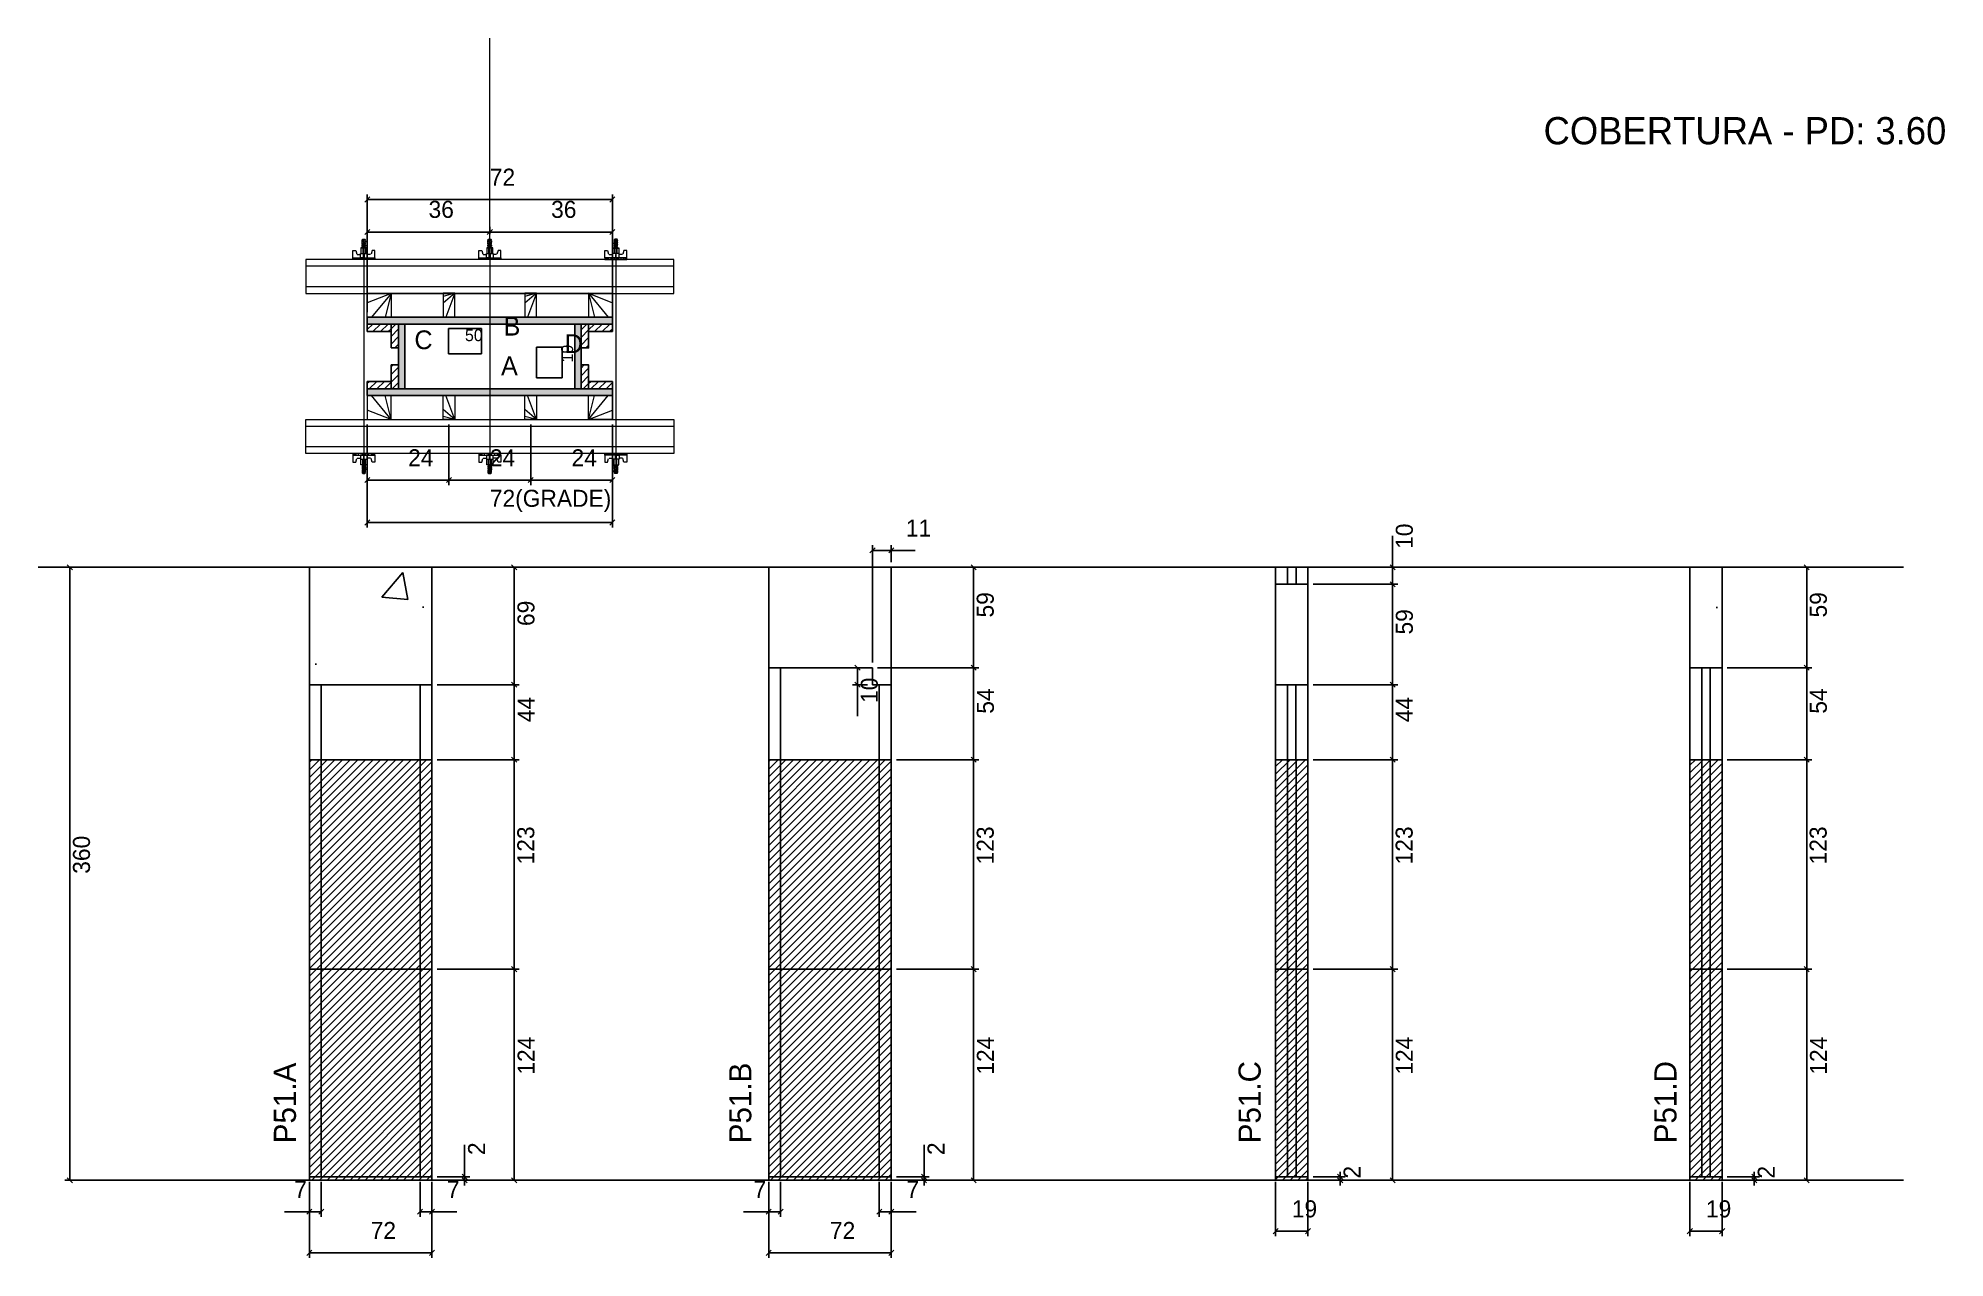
# Model space of a CAD drawing. Header units: metres. Extents: x 6281 to 7401, y 4308 to 5025.
import ezdxf

# ---------------------------------------------------------------- set-up
doc = ezdxf.new("R2010")
doc.units = ezdxf.units.M
for name, color, linetype in [('CHAPA', 7, 'Continuous'), ('COTA', 7, 'Continuous'), ('Hachura', 7, 'Continuous'), ('Madeira', 7, 'Continuous'), ('NIVEL 2° PAV.', 7, 'Continuous'), ('NOMENCLATURA', 7, 'Continuous'), ('Nível', 7, 'Continuous'), ('Painéis', 7, 'Continuous'), ('Perfil Metálico', 7, 'Continuous'), ('SARR_2.2x7', 7, 'Continuous'), ('SARRAFO', 7, 'Continuous'), ('Texto Seção', 7, 'Continuous'), ('TEXTO_GERAL', 7, 'Continuous')]:
    doc.layers.add(name, color=color, linetype=linetype)

msp = doc.modelspace()

# ---------------------------------------------------------------- hatches: boundary and pattern name
at = {"layer": 'COTA'}
h = msp.add_hatch(dxfattribs=at)
h.set_pattern_fill('AR-CONC')
h.paths.add_polyline_path([(6512.3, 4644.8), (6512.3, 4713.8), (6440.3, 4713.8), (6440.3, 4644.8), (6512.3, 4644.8)])
h = msp.add_hatch(dxfattribs=at)
h.set_pattern_fill('AR-CONC')
h.paths.add_polyline_path([(7270.2, 4654.8), (7270.2, 4713.8), (7251.2, 4713.8), (7251.2, 4654.8), (7270.2, 4654.8), (7270.2, 4654.8)])
h = msp.add_hatch(dxfattribs=at)
h.set_pattern_fill('AR-CONC')
h.paths.add_polyline_path([(7026.9, 4644.8), (7026.9, 4703.8), (7007.9, 4703.8), (7007.9, 4644.8), (7026.9, 4644.8), (7026.9, 4644.8)])
at = {"layer": 'Hachura'}
h = msp.add_hatch(color=7, dxfattribs=at)
h.dxf.hatch_style = 1
h.paths.add_polyline_path([(6474.3, 4856.6), (6474.3, 4860.6), (6618.3, 4860.6), (6618.3, 4856.6), (6474.3, 4856.6)])
h = msp.add_hatch(color=7, dxfattribs=at)
h.dxf.hatch_style = 1
h.paths.add_polyline_path([(6474.3, 4856.6), (6474.3, 4860.6), (6618.3, 4860.6), (6618.3, 4856.6), (6474.3, 4856.6)])
h = msp.add_hatch(dxfattribs=at)
h.set_pattern_fill('ANSI31')
h.paths.add_polyline_path([(6488.3, 4856.6), (6488.3, 4852.2), (6474.3, 4852.2), (6474.3, 4856.6), (6488.3, 4856.6)])
h = msp.add_hatch(dxfattribs=at)
h.set_pattern_fill('ANSI31')
h.paths.add_polyline_path([(6492.7, 4856.6), (6488.3, 4856.6), (6488.3, 4842.6), (6492.7, 4842.6), (6492.7, 4856.6)])
h = msp.add_hatch(color=7, dxfattribs=at)
h.dxf.hatch_style = 1
h.paths.add_polyline_path([(6496.3, 4856.6), (6492.7, 4856.6), (6492.7, 4818.6), (6496.3, 4818.6), (6496.3, 4856.6)])
h = msp.add_hatch(color=7, dxfattribs=at)
h.dxf.hatch_style = 1
h.paths.add_polyline_path([(6496.3, 4856.6), (6492.7, 4856.6), (6492.7, 4818.6), (6496.3, 4818.6), (6496.3, 4856.6)])
h = msp.add_hatch(color=7, dxfattribs=at)
h.dxf.hatch_style = 1
h.paths.add_polyline_path([(6599.9, 4856.6), (6596.3, 4856.6), (6596.3, 4818.6), (6599.9, 4818.6), (6599.9, 4856.6)])
h = msp.add_hatch(color=7, dxfattribs=at)
h.dxf.hatch_style = 1
h.paths.add_polyline_path([(6599.9, 4856.6), (6596.3, 4856.6), (6596.3, 4818.6), (6599.9, 4818.6), (6599.9, 4856.6)])
h = msp.add_hatch(dxfattribs=at)
h.set_pattern_fill('ANSI31')
h.paths.add_polyline_path([(6604.3, 4856.6), (6599.9, 4856.6), (6599.9, 4842.6), (6604.3, 4842.6), (6604.3, 4856.6)])
h = msp.add_hatch(dxfattribs=at)
h.set_pattern_fill('ANSI31')
h.paths.add_polyline_path([(6604.3, 4856.6), (6604.3, 4852.2), (6618.3, 4852.2), (6618.3, 4856.6), (6604.3, 4856.6)])
h = msp.add_hatch(dxfattribs=at)
h.set_pattern_fill('ANSI31')
h.paths.add_polyline_path([(6492.7, 4818.6), (6488.3, 4818.6), (6488.3, 4832.6), (6492.7, 4832.6), (6492.7, 4818.6)])
h = msp.add_hatch(dxfattribs=at)
h.set_pattern_fill('ANSI31')
h.paths.add_polyline_path([(6604.3, 4818.6), (6599.9, 4818.6), (6599.9, 4832.6), (6604.3, 4832.6), (6604.3, 4818.6)])
h = msp.add_hatch(dxfattribs=at)
h.set_pattern_fill('ANSI31')
h.paths.add_polyline_path([(6488.3, 4818.6), (6488.3, 4823), (6474.3, 4823), (6474.3, 4818.6), (6488.3, 4818.6)])
h = msp.add_hatch(color=7, dxfattribs=at)
h.dxf.hatch_style = 1
h.paths.add_polyline_path([(6474.3, 4818.6), (6474.3, 4814.6), (6618.3, 4814.6), (6618.3, 4818.6), (6474.3, 4818.6)])
h = msp.add_hatch(color=7, dxfattribs=at)
h.dxf.hatch_style = 1
h.paths.add_polyline_path([(6474.3, 4818.6), (6474.3, 4814.6), (6618.3, 4814.6), (6618.3, 4818.6), (6474.3, 4818.6)])
h = msp.add_hatch(dxfattribs=at)
h.set_pattern_fill('ANSI31')
h.paths.add_polyline_path([(6604.3, 4818.6), (6604.3, 4823), (6618.3, 4823), (6618.3, 4818.6), (6604.3, 4818.6)])
h = msp.add_hatch(dxfattribs=at)
h.set_pattern_fill('ANSI31')
h.paths.add_polyline_path([(6512.3, 4600.8), (6440.3, 4600.8), (6440.3, 4353.8), (6512.3, 4353.8), (6512.3, 4600.8)])
h = msp.add_hatch(dxfattribs=at)
h.set_pattern_fill('ANSI31')
h.paths.add_polyline_path([(6782.1, 4600.8), (6710.1, 4600.8), (6710.1, 4353.8), (6782.1, 4353.8), (6782.1, 4600.8)])
h = msp.add_hatch(dxfattribs=at)
h.set_pattern_fill('ANSI31')
h.paths.add_polyline_path([(7026.9, 4600.8), (7007.9, 4600.8), (7007.9, 4353.8), (7026.9, 4353.8), (7026.9, 4600.8)])
h = msp.add_hatch(dxfattribs=at)
h.set_pattern_fill('ANSI31')
h.paths.add_polyline_path([(7270.2, 4600.8), (7251.2, 4600.8), (7251.2, 4353.8), (7270.2, 4353.8), (7270.2, 4600.8)])

# ---------------------------------------------------------------- linework, layer by layer
at = {"layer": 'CHAPA', "color": 1, "lineweight": 25}
for points in [[(6474.3, 4856.6), (6474.3, 4860.6), (6618.3, 4860.6), (6618.3, 4856.6)], [(6474.3, 4856.6), (6474.3, 4860.6), (6618.3, 4860.6), (6618.3, 4856.6)], [(6496.3, 4856.6), (6492.7, 4856.6), (6492.7, 4818.6), (6496.3, 4818.6)], [(6496.3, 4856.6), (6492.7, 4856.6), (6492.7, 4818.6), (6496.3, 4818.6)], [(6599.9, 4856.6), (6596.3, 4856.6), (6596.3, 4818.6), (6599.9, 4818.6)], [(6599.9, 4856.6), (6596.3, 4856.6), (6596.3, 4818.6), (6599.9, 4818.6)], [(6474.3, 4818.6), (6474.3, 4814.6), (6618.3, 4814.6), (6618.3, 4818.6)], [(6474.3, 4818.6), (6474.3, 4814.6), (6618.3, 4814.6), (6618.3, 4818.6)]]:
    msp.add_lwpolyline(points, close=True, dxfattribs=at)
at = {"layer": 'COTA', "color": 0, "lineweight": 25}
for p, q in [((6475.8, 4931.3), (6472.8, 4928.3)), ((6616.8, 4928.3), (6619.8, 4931.3)), ((6475.8, 4912.2), (6472.8, 4909.2)), ((6547.8, 4912.2), (6544.8, 4909.2)), ((6544.8, 4909.2), (6547.8, 4912.2)), ((6616.8, 4909.2), (6619.8, 4912.2)), ((6475.8, 4766.5), (6472.8, 4763.5)), ((6520.8, 4763.5), (6523.8, 4766.5)), ((6523.8, 4766.5), (6520.8, 4763.5)), ((6568.8, 4763.5), (6571.8, 4766.5)), ((6571.8, 4766.5), (6568.8, 4763.5)), ((6616.8, 4763.5), (6619.8, 4766.5)), ((6475.8, 4741.6), (6472.8, 4738.6)), ((6616.8, 4738.6), (6619.8, 4741.6)), ((6772.6, 4725.2), (6769.6, 4722.2)), ((6780.6, 4722.2), (6783.6, 4725.2)), ((6562.1, 4712.3), (6559.1, 4715.3)), ((6832, 4712.3), (6829, 4715.3)), ((7078.1, 4712.3), (7075.1, 4715.3)), ((7078.1, 4702.3), (7075.1, 4705.3)), ((7075.1, 4705.3), (7078.1, 4702.3)), ((7321.4, 4712.3), (7318.4, 4715.3)), ((6763.8, 4653.3), (6760.8, 4656.3)), ((6829, 4656.3), (6832, 4653.3)), ((6832, 4653.3), (6829, 4656.3)), ((7318.4, 4656.3), (7321.4, 4653.3)), ((6559.1, 4646.3), (6562.1, 4643.3)), ((6562.1, 4643.3), (6559.1, 4646.3)), ((6760.8, 4646.3), (6763.8, 4643.3)), ((7075.1, 4646.3), (7078.1, 4643.3)), ((6562.1, 4599.3), (6559.1, 4602.3)), ((6559.1, 4602.3), (6562.1, 4599.3)), ((6832, 4599.3), (6829, 4602.3)), ((6829, 4602.3), (6832, 4599.3)), ((7078.1, 4599.3), (7075.1, 4602.3)), ((7321.4, 4599.3), (7318.4, 4602.3)), ((6562.1, 4476.3), (6559.1, 4479.3)), ((6559.1, 4479.3), (6562.1, 4476.3)), ((6832, 4476.3), (6829, 4479.3)), ((6829, 4479.3), (6832, 4476.3)), ((7078.1, 4476.3), (7075.1, 4479.3)), ((7075.1, 4479.3), (7078.1, 4476.3)), ((7321.4, 4476.3), (7318.4, 4479.3)), ((7318.4, 4479.3), (7321.4, 4476.3)), ((6530, 4357.3), (6533, 4354.3)), ((6799.9, 4357.3), (6802.9, 4354.3)), ((7044.3, 4357.3), (7047.3, 4354.3)), ((7287.6, 4357.3), (7290.6, 4354.3)), ((6533, 4352.3), (6530, 4355.3)), ((6559.1, 4355.3), (6562.1, 4352.3)), ((6802.9, 4352.3), (6799.9, 4355.3)), ((6829, 4355.3), (6832, 4352.3)), ((7047.3, 4352.3), (7044.3, 4355.3)), ((7075.1, 4355.3), (7078.1, 4352.3)), ((7290.6, 4352.3), (7287.6, 4355.3)), ((7318.4, 4355.3), (7321.4, 4352.3)), ((6441.8, 4336.8), (6438.8, 4333.8)), ((6445.8, 4333.8), (6448.8, 4336.8)), ((6506.8, 4336.8), (6503.8, 4333.8)), ((6510.8, 4333.8), (6513.8, 4336.8)), ((6711.6, 4336.8), (6708.6, 4333.8)), ((6715.6, 4333.8), (6718.6, 4336.8)), ((6776.6, 4336.8), (6773.6, 4333.8)), ((6780.6, 4333.8), (6783.6, 4336.8)), ((7009.4, 4325.4), (7006.4, 4322.4)), ((7025.4, 4322.4), (7028.4, 4325.4)), ((7252.7, 4325.4), (7249.7, 4322.4)), ((7268.7, 4322.4), (7271.7, 4325.4)), ((6441.8, 4312.7), (6438.8, 4309.7)), ((6510.8, 4309.7), (6513.8, 4312.7)), ((6711.6, 4312.7), (6708.6, 4309.7)), ((6780.6, 4309.7), (6783.6, 4312.7))]:
    msp.add_line(p, q, dxfattribs=at)
at = {"layer": 'COTA', "color": 241, "lineweight": 25}
for p, q in [((6474.3, 4863.6), (6474.3, 4932.8)), ((6618.3, 4929.8), (6474.3, 4929.8)), ((6618.3, 4863.6), (6618.3, 4932.8)), ((6474.3, 4897.6), (6474.3, 4913.7)), ((6474.3, 4910.7), (6546.3, 4910.7)), ((6546.3, 4909.4), (6546.3, 4913.7)), ((6546.3, 4909.4), (6546.3, 4913.7)), ((6618.3, 4910.7), (6546.3, 4910.7)), ((6618.3, 4897.6), (6618.3, 4913.7)), ((6474.3, 4797.6), (6474.3, 4737.1)), ((6474.3, 4797.6), (6474.3, 4762)), ((6522.3, 4797.6), (6522.3, 4762)), ((6522.3, 4797.6), (6522.3, 4762)), ((6570.3, 4797.6), (6570.3, 4762)), ((6570.3, 4797.6), (6570.3, 4762)), ((6618.3, 4797.6), (6618.3, 4737.1)), ((6618.3, 4797.6), (6618.3, 4762)), ((6474.3, 4765), (6522.3, 4765)), ((6522.3, 4765), (6570.3, 4765)), ((6570.3, 4765), (6618.3, 4765)), ((6618.3, 4740.1), (6474.3, 4740.1)), ((6440.3, 4644.8), (6440.3, 4713.8)), ((6512.3, 4713.8), (6440.3, 4713.8)), ((6512.3, 4644.8), (6512.3, 4713.8)), ((6782.1, 4713.8), (6710.1, 4713.8)), ((6710.1, 4654.8), (6710.1, 4713.8)), ((6782.1, 4644.8), (6782.1, 4713.8))]:
    msp.add_line(p, q, dxfattribs=at)
at = {"layer": 'COTA', "color": 180, "lineweight": 25}
for p, q in [((6541.4, 4854.1), (6522.1, 4854.1)), ((6522.1, 4854.1), (6522.1, 4839.1)), ((6541.4, 4839.1), (6541.4, 4854.1)), ((6522.1, 4839.1), (6541.4, 4839.1)), ((6588.7, 4843.1), (6573.7, 4843.1)), ((6573.7, 4843.1), (6573.7, 4825.1)), ((6588.7, 4825.1), (6588.7, 4843.1)), ((6573.7, 4825.1), (6588.7, 4825.1))]:
    msp.add_line(p, q, dxfattribs=at)
at = {"layer": 'COTA', "color": 4, "lineweight": 25}
for p, q in [((7076.6, 4713.8), (7076.6, 4732.3)), ((6771.1, 4657.8), (6771.1, 4726.7)), ((6771.1, 4723.7), (6782.1, 4723.7)), ((6782.1, 4716.8), (6782.1, 4726.7)), ((6782.1, 4723.7), (6796.2, 4723.7)), ((6515.3, 4713.8), (6563.6, 4713.8)), ((6560.6, 4644.8), (6560.6, 4713.8)), ((6785.1, 4713.8), (6833.5, 4713.8)), ((6830.5, 4654.8), (6830.5, 4713.8)), ((7029.9, 4713.8), (7079.6, 4713.8)), ((7076.6, 4703.8), (7076.6, 4713.8)), ((7273.2, 4713.8), (7322.9, 4713.8)), ((7319.9, 4654.8), (7319.9, 4713.8)), ((7029.9, 4703.8), (7079.6, 4703.8)), ((7029.9, 4703.8), (7079.6, 4703.8)), ((7076.6, 4644.8), (7076.6, 4703.8)), ((6768.1, 4654.8), (6759.3, 4654.8)), ((6762.3, 4654.8), (6762.3, 4644.8)), ((6774.1, 4654.8), (6833.5, 4654.8)), ((6774.1, 4654.8), (6833.5, 4654.8)), ((6830.5, 4600.8), (6830.5, 4654.8)), ((7273.2, 4654.8), (7322.9, 4654.8)), ((6515.3, 4644.8), (6563.6, 4644.8)), ((6515.3, 4644.8), (6563.6, 4644.8)), ((6560.6, 4600.8), (6560.6, 4644.8)), ((6768.1, 4644.8), (6759.3, 4644.8)), ((6762.3, 4644.8), (6762.3, 4626.4)), ((7029.9, 4644.8), (7079.6, 4644.8)), ((6515.3, 4600.8), (6563.6, 4600.8)), ((6515.3, 4600.8), (6563.6, 4600.8)), ((6560.6, 4477.8), (6560.6, 4600.8)), ((6785.1, 4600.8), (6833.5, 4600.8)), ((6785.1, 4600.8), (6833.5, 4600.8)), ((6830.5, 4477.8), (6830.5, 4600.8)), ((7029.9, 4600.8), (7079.6, 4600.8)), ((7076.6, 4477.8), (7076.6, 4600.8)), ((7273.2, 4600.8), (7322.9, 4600.8)), ((7319.9, 4477.8), (7319.9, 4600.8)), ((6515.3, 4477.8), (6563.6, 4477.8)), ((6553.1, 4477.8), (6563.6, 4477.8)), ((6560.6, 4353.8), (6560.6, 4477.8)), ((6785.1, 4477.8), (6833.5, 4477.8)), ((6823, 4477.8), (6833.5, 4477.8)), ((6830.5, 4353.8), (6830.5, 4477.8)), ((7029.9, 4477.8), (7079.6, 4477.8)), ((7029.9, 4477.8), (7079.6, 4477.8)), ((7076.6, 4353.8), (7076.6, 4477.8)), ((7273.2, 4477.8), (7322.9, 4477.8)), ((7273.2, 4477.8), (7322.9, 4477.8)), ((7319.9, 4353.8), (7319.9, 4477.8)), ((6531.5, 4355.8), (6531.5, 4374.6)), ((6801.4, 4355.8), (6801.4, 4374.6)), ((7045.8, 4355.8), (7045.8, 4358.8)), ((7289.1, 4355.8), (7289.1, 4358.8)), ((6440.3, 4352.8), (6440.3, 4308.2)), ((6440.3, 4350.8), (6440.3, 4332.3)), ((6447.3, 4352.8), (6447.3, 4332.3)), ((6505.3, 4352.8), (6505.3, 4332.3)), ((6512.3, 4352.8), (6512.3, 4308.2)), ((6512.3, 4350.8), (6512.3, 4332.3)), ((6515.3, 4355.8), (6534.5, 4355.8)), ((6515.3, 4353.8), (6534.5, 4353.8)), ((6515.3, 4353.8), (6563.6, 4353.8)), ((6531.5, 4353.8), (6531.5, 4355.8)), ((6531.5, 4353.8), (6531.5, 4350.8)), ((6710.1, 4352.8), (6710.1, 4308.2)), ((6710.1, 4350.8), (6710.1, 4332.3)), ((6717.1, 4352.8), (6717.1, 4332.3)), ((6775.1, 4352.8), (6775.1, 4332.3)), ((6782.1, 4352.8), (6782.1, 4308.2)), ((6782.1, 4350.8), (6782.1, 4332.3)), ((6785.1, 4355.8), (6804.4, 4355.8)), ((6785.1, 4353.8), (6804.4, 4353.8)), ((6785.1, 4353.8), (6833.5, 4353.8)), ((6801.4, 4353.8), (6801.4, 4355.8)), ((6801.4, 4353.8), (6801.4, 4350.8)), ((7007.9, 4352.8), (7007.9, 4320.9)), ((7026.9, 4352.8), (7026.9, 4320.9)), ((7029.9, 4355.8), (7048.8, 4355.8)), ((7029.9, 4353.8), (7048.8, 4353.8)), ((7029.9, 4353.8), (7079.6, 4353.8)), ((7045.8, 4353.8), (7045.8, 4355.8)), ((7045.8, 4353.8), (7045.8, 4350.8)), ((7251.2, 4352.8), (7251.2, 4320.9)), ((7270.2, 4352.8), (7270.2, 4320.9)), ((7273.2, 4355.8), (7292.1, 4355.8)), ((7273.2, 4353.8), (7292.1, 4353.8)), ((7273.2, 4353.8), (7322.9, 4353.8)), ((7289.1, 4353.8), (7289.1, 4355.8)), ((7289.1, 4353.8), (7289.1, 4350.8)), ((6440.3, 4335.3), (6425.6, 4335.3)), ((6447.3, 4335.3), (6440.3, 4335.3)), ((6505.3, 4335.3), (6512.3, 4335.3)), ((6512.3, 4335.3), (6527, 4335.3)), ((6710.1, 4335.3), (6695.4, 4335.3)), ((6717.1, 4335.3), (6710.1, 4335.3)), ((6775.1, 4335.3), (6782.1, 4335.3)), ((6782.1, 4335.3), (6796.8, 4335.3)), ((7007.9, 4323.9), (7026.9, 4323.9)), ((7251.2, 4323.9), (7270.2, 4323.9)), ((6512.3, 4311.2), (6440.3, 4311.2)), ((6782.1, 4311.2), (6710.1, 4311.2))]:
    msp.add_line(p, q, dxfattribs=at)
at = {"layer": 'COTA', "color": 241, "lineweight": 25}
for points in [[(7270.2, 4654.8), (7270.2, 4713.8), (7251.2, 4713.8), (7251.2, 4654.8)], [(7026.9, 4644.8), (7026.9, 4703.8), (7007.9, 4703.8), (7007.9, 4644.8)]]:
    msp.add_lwpolyline(points, dxfattribs=at)
at = {"layer": 'Hachura', "color": 0, "lineweight": 9}
for p, q in [((6471.2, 4906.1), (6471.6, 4906.4)), ((6471.2, 4905.8), (6471.2, 4906.1)), ((6473.2, 4906.1), (6471.2, 4906.1)), ((6471.6, 4906.4), (6472.9, 4906.4)), ((6473.2, 4905.5), (6471.9, 4906.1)), ((6473.3, 4905.6), (6472.1, 4906.1)), ((6472.7, 4906.1), (6473.3, 4905.8)), ((6473.2, 4906.1), (6472.9, 4906.4)), ((6472.9, 4906.1), (6473.2, 4906)), ((6545.2, 4906.1), (6545.6, 4906.4)), ((6545.2, 4905.8), (6545.2, 4906.1)), ((6547.2, 4906.1), (6545.2, 4906.1)), ((6545.6, 4906.4), (6546.9, 4906.4)), ((6547.2, 4905.5), (6545.9, 4906.1)), ((6547.3, 4905.6), (6546.1, 4906.1)), ((6546.7, 4906.1), (6547.3, 4905.8)), ((6547.2, 4906.1), (6546.9, 4906.4)), ((6546.9, 4906.1), (6547.2, 4906)), ((6619.9, 4906.1), (6619.2, 4905.8)), ((6619.3, 4905.6), (6620.4, 4906.1)), ((6619.4, 4906.1), (6619.7, 4906.4)), ((6619.6, 4906.1), (6619.4, 4906)), ((6619.4, 4905.5), (6620.7, 4906.1)), ((6619.4, 4906.1), (6621.3, 4906.1)), ((6621, 4906.4), (6619.7, 4906.4)), ((6621.3, 4906.1), (6621, 4906.4)), ((6621.3, 4905.8), (6621.3, 4906.1)), ((6465.8, 4894.6), (6465.8, 4899.8)), ((6465.8, 4899.8), (6467.5, 4899.8)), ((6465.8, 4895.5), (6478.7, 4895.5)), ((6465.8, 4895.5), (6471, 4895.5)), ((6466, 4895.6), (6466, 4894.6)), ((6466.2, 4895.6), (6466.2, 4894.6)), ((6466.5, 4895.6), (6466.5, 4894.6)), ((6467, 4895.6), (6467, 4894.6)), ((6467.5, 4899.8), (6468.1, 4897.6)), ((6467.8, 4895.6), (6467.8, 4894.6)), ((6468.4, 4897.4), (6470.3, 4897.4)), ((6469.2, 4895.6), (6469.2, 4894.6)), ((6470.3, 4898.1), (6474.2, 4898.1)), ((6470.3, 4895.5), (6470.3, 4898.1)), ((6472.3, 4895.5), (6470.3, 4895.5)), ((6474, 4901.4), (6470.6, 4901.4)), ((6470.6, 4901.4), (6470.6, 4898.1)), ((6474, 4901.3), (6470.6, 4901.3)), ((6471, 4895.5), (6471.6, 4895.5)), ((6473.3, 4904.4), (6471.1, 4905.5)), ((6473.3, 4903.2), (6471.1, 4904.3)), ((6473.3, 4902.1), (6471.1, 4903.1)), ((6472.4, 4901.4), (6471.1, 4902)), ((6471.2, 4905.8), (6473.2, 4904.8)), ((6471.2, 4905.8), (6473.2, 4904.8)), ((6471.2, 4905.7), (6473.3, 4904.6)), ((6471.2, 4904.6), (6471.2, 4905.3)), ((6473.2, 4904.3), (6471.2, 4905.3)), ((6471.2, 4904.6), (6473.2, 4903.7)), ((6471.2, 4904.5), (6473.3, 4903.5)), ((6471.2, 4903.5), (6471.2, 4904.1)), ((6473.2, 4903.2), (6471.2, 4904.1)), ((6471.2, 4903.9), (6471.2, 4904.1)), ((6471.2, 4903.5), (6473.2, 4902.5)), ((6471.2, 4903.4), (6473.3, 4902.3)), ((6471.2, 4902.3), (6471.2, 4903)), ((6473.2, 4902), (6471.2, 4903)), ((6471.2, 4902.3), (6473.2, 4901.4)), ((6472.1, 4901.4), (6471.2, 4901.8)), ((6471.2, 4901.4), (6471.2, 4901.8)), ((6471.3, 4895.2), (6471.3, 4895.4)), ((6471.3, 4894.8), (6471.3, 4895.2)), ((6471.6, 4901.4), (6471.6, 4898.1)), ((6472, 4895.5), (6472, 4897.5)), ((6472.3, 4895.5), (6472.3, 4894.6)), ((6472.5, 4897.5), (6472.5, 4895.5)), ((6473.2, 4905.5), (6473.2, 4904.8)), ((6473.2, 4903.7), (6473.2, 4904.3)), ((6473.2, 4902.9), (6473.2, 4903.2)), ((6473.2, 4902.9), (6473.2, 4902.5)), ((6473.2, 4902), (6473.2, 4901.4)), ((6473.2, 4901.4), (6473.2, 4898.1)), ((6473.3, 4895.4), (6473.3, 4895)), ((6474, 4898.1), (6474, 4901.4)), ((6474.2, 4898.1), (6474, 4898.1)), ((6474.2, 4898.1), (6474, 4898.1)), ((6474.2, 4898.1), (6474.2, 4895.5)), ((6476.2, 4897.4), (6474.2, 4897.4)), ((6475.3, 4895.6), (6475.3, 4894.6)), ((6477.1, 4899.8), (6476.5, 4897.6)), ((6476.7, 4895.6), (6476.7, 4894.6)), ((6478.7, 4899.8), (6477.1, 4899.8)), ((6477.6, 4895.6), (6477.6, 4894.6)), ((6478, 4895.6), (6478, 4894.6)), ((6478.4, 4895.6), (6478.4, 4894.6)), ((6478.6, 4895.6), (6478.6, 4894.6)), ((6478.7, 4895.5), (6478.7, 4899.8)), ((6478.7, 4895.5), (6478.7, 4894.6)), ((6539.8, 4894.6), (6539.8, 4899.8)), ((6539.8, 4899.8), (6541.5, 4899.8)), ((6539.8, 4895.5), (6552.7, 4895.5)), ((6539.8, 4895.5), (6545, 4895.5)), ((6540, 4895.6), (6540, 4894.6)), ((6540.2, 4895.6), (6540.2, 4894.6)), ((6540.5, 4895.6), (6540.5, 4894.6)), ((6541, 4895.6), (6541, 4894.6)), ((6541.5, 4899.8), (6542.1, 4897.6)), ((6541.8, 4895.6), (6541.8, 4894.6)), ((6542.4, 4897.4), (6544.3, 4897.4)), ((6543.2, 4895.6), (6543.2, 4894.6)), ((6544.3, 4898.1), (6548.2, 4898.1)), ((6544.3, 4895.5), (6544.3, 4898.1)), ((6546.3, 4895.5), (6544.3, 4895.5)), ((6548, 4901.4), (6544.6, 4901.4)), ((6544.6, 4901.4), (6544.6, 4898.1)), ((6548, 4901.3), (6544.6, 4901.3)), ((6545, 4895.5), (6545.6, 4895.5)), ((6547.3, 4904.4), (6545.1, 4905.5)), ((6547.3, 4903.2), (6545.1, 4904.3)), ((6547.3, 4902.1), (6545.1, 4903.1)), ((6546.4, 4901.4), (6545.1, 4902)), ((6545.2, 4905.8), (6547.2, 4904.8)), ((6545.2, 4905.8), (6547.2, 4904.8)), ((6545.2, 4905.7), (6547.3, 4904.6)), ((6545.2, 4904.6), (6545.2, 4905.3)), ((6547.2, 4904.3), (6545.2, 4905.3)), ((6545.2, 4904.6), (6547.2, 4903.7)), ((6545.2, 4904.5), (6547.3, 4903.5)), ((6545.2, 4903.5), (6545.2, 4904.1)), ((6547.2, 4903.2), (6545.2, 4904.1)), ((6545.2, 4903.9), (6545.2, 4904.1)), ((6545.2, 4903.5), (6547.2, 4902.5)), ((6545.2, 4903.4), (6547.3, 4902.3)), ((6545.2, 4902.3), (6545.2, 4903)), ((6547.2, 4902), (6545.2, 4903)), ((6545.2, 4902.3), (6547.2, 4901.4)), ((6546.1, 4901.4), (6545.2, 4901.8)), ((6545.2, 4901.4), (6545.2, 4901.8)), ((6545.3, 4895.2), (6545.3, 4895.4)), ((6545.3, 4894.8), (6545.3, 4895.2)), ((6545.6, 4901.4), (6545.6, 4898.1)), ((6546, 4895.5), (6546, 4897.5)), ((6546.3, 4895.5), (6546.3, 4894.6)), ((6546.5, 4897.5), (6546.5, 4895.5)), ((6547.2, 4905.5), (6547.2, 4904.8)), ((6547.2, 4903.7), (6547.2, 4904.3)), ((6547.2, 4902.9), (6547.2, 4903.2)), ((6547.2, 4902.9), (6547.2, 4902.5)), ((6547.2, 4902), (6547.2, 4901.4)), ((6547.2, 4901.4), (6547.2, 4898.1)), ((6547.3, 4895.4), (6547.3, 4895)), ((6548, 4898.1), (6548, 4901.4)), ((6548.2, 4898.1), (6548, 4898.1)), ((6548.2, 4898.1), (6548, 4898.1)), ((6548.2, 4898.1), (6548.2, 4895.5)), ((6550.2, 4897.4), (6548.2, 4897.4)), ((6549.3, 4895.6), (6549.3, 4894.6)), ((6551.1, 4899.8), (6550.5, 4897.6)), ((6550.7, 4895.6), (6550.7, 4894.6)), ((6552.7, 4899.8), (6551.1, 4899.8)), ((6551.6, 4895.6), (6551.6, 4894.6)), ((6552, 4895.6), (6552, 4894.6)), ((6552.4, 4895.6), (6552.4, 4894.6)), ((6552.6, 4895.6), (6552.6, 4894.6)), ((6552.7, 4895.5), (6552.7, 4899.8)), ((6552.7, 4895.5), (6552.7, 4894.6)), ((6613.8, 4895.5), (6613.8, 4899.8)), ((6613.8, 4899.8), (6615.5, 4899.8)), ((6626.7, 4895.5), (6613.8, 4895.5)), ((6613.8, 4895.5), (6613.8, 4894.6)), ((6614, 4895.6), (6614, 4894.6)), ((6614.2, 4895.6), (6614.2, 4894.6)), ((6614.5, 4895.6), (6614.5, 4894.6)), ((6615, 4895.6), (6615, 4894.6)), ((6615.5, 4899.8), (6616.1, 4897.6)), ((6615.8, 4895.6), (6615.8, 4894.6)), ((6616.4, 4897.4), (6618.4, 4897.4)), ((6617.3, 4895.6), (6617.3, 4894.6)), ((6622.2, 4898.1), (6618.3, 4898.1)), ((6618.3, 4898.1), (6618.3, 4895.5)), ((6618.3, 4898.1), (6618.6, 4898.1)), ((6618.3, 4898.1), (6618.6, 4898.1)), ((6618.6, 4901.4), (6622, 4901.4)), ((6618.6, 4898.1), (6618.6, 4901.4)), ((6618.6, 4901.3), (6622, 4901.3)), ((6621.4, 4905.7), (6619.2, 4904.6)), ((6621.4, 4904.5), (6619.2, 4903.5)), ((6621.4, 4903.4), (6619.2, 4902.3)), ((6619.3, 4904.4), (6621.4, 4905.5)), ((6619.3, 4903.2), (6621.4, 4904.3)), ((6619.3, 4902.1), (6621.4, 4903.1)), ((6619.3, 4895.4), (6619.3, 4895)), ((6621.3, 4905.8), (6619.4, 4904.8)), ((6621.3, 4905.8), (6619.4, 4904.8)), ((6619.4, 4905.5), (6619.4, 4904.8)), ((6619.4, 4904.3), (6621.3, 4905.3)), ((6621.3, 4904.6), (6619.4, 4903.7)), ((6619.4, 4903.7), (6619.4, 4904.3)), ((6619.4, 4903.2), (6621.3, 4904.1)), ((6621.3, 4903.5), (6619.4, 4902.5)), ((6619.4, 4902.9), (6619.4, 4903.2)), ((6619.4, 4902), (6621.3, 4903)), ((6619.4, 4902.9), (6619.4, 4902.5)), ((6621.3, 4902.3), (6619.4, 4901.4)), ((6619.4, 4902), (6619.4, 4901.4)), ((6619.4, 4901.4), (6619.4, 4898.1)), ((6620.1, 4897.5), (6620.1, 4895.5)), ((6620.2, 4901.4), (6621.4, 4902)), ((6620.3, 4895.5), (6622.2, 4895.5)), ((6620.3, 4895.5), (6620.3, 4894.6)), ((6620.4, 4901.4), (6621.3, 4901.8)), ((6620.6, 4895.5), (6620.6, 4897.5)), ((6620.9, 4901.4), (6620.9, 4898.1)), ((6621.6, 4895.5), (6620.9, 4895.5)), ((6621.2, 4895.2), (6621.2, 4895.4)), ((6621.2, 4894.8), (6621.2, 4895.2)), ((6621.3, 4904.6), (6621.3, 4905.3)), ((6621.3, 4903.5), (6621.3, 4904.1)), ((6621.3, 4903.9), (6621.3, 4904.1)), ((6621.3, 4902.3), (6621.3, 4903)), ((6621.3, 4901.4), (6621.3, 4901.8)), ((6626.7, 4895.5), (6621.6, 4895.5)), ((6622, 4901.4), (6622, 4898.1)), ((6622.2, 4895.5), (6622.2, 4898.1)), ((6624.2, 4897.4), (6622.2, 4897.4)), ((6623.3, 4895.6), (6623.3, 4894.6)), ((6625.1, 4899.8), (6624.5, 4897.6)), ((6624.7, 4895.6), (6624.7, 4894.6)), ((6626.7, 4899.8), (6625.1, 4899.8)), ((6625.6, 4895.6), (6625.6, 4894.6)), ((6626, 4895.6), (6626, 4894.6)), ((6626.4, 4895.6), (6626.4, 4894.6)), ((6626.6, 4895.6), (6626.6, 4894.6)), ((6626.7, 4894.6), (6626.7, 4899.8)), ((6478.7, 4894.6), (6465.8, 4894.6)), ((6477.8, 4894.6), (6470, 4894.6)), ((6552.7, 4894.6), (6539.8, 4894.6)), ((6551.8, 4894.6), (6544, 4894.6)), ((6613.8, 4894.6), (6626.7, 4894.6)), ((6614.8, 4894.6), (6622.6, 4894.6)), ((6478.7, 4780.6), (6465.8, 4780.6)), ((6465.8, 4780.6), (6465.8, 4775.5)), ((6465.8, 4779.7), (6478.7, 4779.7)), ((6465.8, 4779.7), (6471, 4779.7)), ((6465.8, 4775.5), (6467.5, 4775.5)), ((6466, 4779.7), (6466, 4780.7)), ((6466.2, 4779.7), (6466.2, 4780.7)), ((6466.5, 4779.7), (6466.5, 4780.7)), ((6467, 4779.7), (6467, 4780.7)), ((6467.5, 4775.5), (6468.1, 4777.7)), ((6467.8, 4779.7), (6467.8, 4780.7)), ((6468.4, 4777.9), (6470.3, 4777.9)), ((6469.2, 4779.7), (6469.2, 4780.7)), ((6477.8, 4780.6), (6470, 4780.6)), ((6472.3, 4779.7), (6470.3, 4779.7)), ((6470.3, 4779.7), (6470.3, 4777.2)), ((6470.3, 4777.2), (6474.2, 4777.2)), ((6470.6, 4773.9), (6470.6, 4777.2)), ((6474, 4774), (6470.6, 4774)), ((6474, 4773.9), (6470.6, 4773.9)), ((6471, 4779.7), (6471.6, 4779.7)), ((6472.4, 4773.9), (6471.1, 4773.3)), ((6473.3, 4773.2), (6471.1, 4772.1)), ((6473.3, 4772.1), (6471.1, 4771)), ((6471.2, 4773), (6473.2, 4773.9)), ((6472.1, 4773.9), (6471.2, 4773.5)), ((6471.2, 4773.9), (6471.2, 4773.5)), ((6473.2, 4773.3), (6471.2, 4772.3)), ((6471.2, 4773), (6471.2, 4772.3)), ((6471.2, 4771.9), (6473.3, 4773)), ((6471.2, 4771.8), (6473.2, 4772.8)), ((6473.2, 4772.1), (6471.2, 4771.2)), ((6471.2, 4771.8), (6471.2, 4771.2)), ((6471.2, 4770.7), (6473.3, 4771.8)), ((6471.2, 4770.6), (6473.2, 4771.6)), ((6471.3, 4780.5), (6471.3, 4780.1)), ((6471.3, 4780.1), (6471.3, 4779.8)), ((6471.6, 4773.9), (6471.6, 4777.2)), ((6472, 4779.7), (6472, 4777.7)), ((6472.3, 4779.7), (6472.3, 4780.6)), ((6472.5, 4777.7), (6472.5, 4779.7)), ((6473.2, 4773.9), (6473.2, 4777.2)), ((6473.2, 4773.3), (6473.2, 4773.9)), ((6473.2, 4772.3), (6473.2, 4772.8)), ((6473.2, 4772.3), (6473.2, 4772.1)), ((6473.2, 4771.6), (6473.2, 4771)), ((6473.3, 4779.9), (6473.3, 4780.3)), ((6474, 4777.2), (6474, 4773.9)), ((6474.2, 4777.2), (6474, 4777.2)), ((6474.2, 4777.2), (6474, 4777.2)), ((6474.2, 4777.2), (6474.2, 4779.7)), ((6476.2, 4777.9), (6474.2, 4777.9)), ((6475.3, 4779.7), (6475.3, 4780.6)), ((6477.1, 4775.5), (6476.5, 4777.7)), ((6476.7, 4779.7), (6476.7, 4780.7)), ((6478.7, 4775.5), (6477.1, 4775.5)), ((6477.6, 4779.7), (6477.6, 4780.7)), ((6478, 4779.7), (6478, 4780.7)), ((6478.4, 4779.7), (6478.4, 4780.7)), ((6478.6, 4779.7), (6478.6, 4780.7)), ((6478.7, 4779.7), (6478.7, 4780.6)), ((6478.7, 4779.7), (6478.7, 4775.5)), ((6552.7, 4780.6), (6539.8, 4780.6)), ((6539.8, 4780.6), (6539.8, 4775.5)), ((6539.8, 4779.7), (6552.7, 4779.7)), ((6539.8, 4779.7), (6545, 4779.7)), ((6539.8, 4775.5), (6541.5, 4775.5)), ((6540, 4779.7), (6540, 4780.7)), ((6540.2, 4779.7), (6540.2, 4780.7)), ((6540.5, 4779.7), (6540.5, 4780.7)), ((6541, 4779.7), (6541, 4780.7)), ((6541.5, 4775.5), (6542.1, 4777.7)), ((6541.8, 4779.7), (6541.8, 4780.7)), ((6542.4, 4777.9), (6544.3, 4777.9)), ((6543.2, 4779.7), (6543.2, 4780.7)), ((6551.8, 4780.6), (6544, 4780.6)), ((6546.3, 4779.7), (6544.3, 4779.7)), ((6544.3, 4779.7), (6544.3, 4777.2)), ((6544.3, 4777.2), (6548.2, 4777.2)), ((6544.6, 4773.9), (6544.6, 4777.2)), ((6548, 4774), (6544.6, 4774)), ((6548, 4773.9), (6544.6, 4773.9)), ((6545, 4779.7), (6545.6, 4779.7)), ((6546.4, 4773.9), (6545.1, 4773.3)), ((6547.3, 4773.2), (6545.1, 4772.1)), ((6547.3, 4772.1), (6545.1, 4771)), ((6545.2, 4773), (6547.2, 4773.9)), ((6546.1, 4773.9), (6545.2, 4773.5)), ((6545.2, 4773.9), (6545.2, 4773.5)), ((6547.2, 4773.3), (6545.2, 4772.3)), ((6545.2, 4773), (6545.2, 4772.3)), ((6545.2, 4771.9), (6547.3, 4773)), ((6545.2, 4771.8), (6547.2, 4772.8)), ((6547.2, 4772.1), (6545.2, 4771.2)), ((6545.2, 4771.8), (6545.2, 4771.2)), ((6545.2, 4770.7), (6547.3, 4771.8)), ((6545.2, 4770.6), (6547.2, 4771.6)), ((6545.3, 4780.5), (6545.3, 4780.1)), ((6545.3, 4780.1), (6545.3, 4779.8)), ((6545.6, 4773.9), (6545.6, 4777.2)), ((6546, 4779.7), (6546, 4777.7)), ((6546.3, 4779.7), (6546.3, 4780.6)), ((6546.5, 4777.7), (6546.5, 4779.7)), ((6547.2, 4773.9), (6547.2, 4777.2)), ((6547.2, 4773.3), (6547.2, 4773.9)), ((6547.2, 4772.3), (6547.2, 4772.8)), ((6547.2, 4772.3), (6547.2, 4772.1)), ((6547.2, 4771.6), (6547.2, 4771)), ((6547.3, 4779.9), (6547.3, 4780.3)), ((6548, 4777.2), (6548, 4773.9)), ((6548.2, 4777.2), (6548, 4777.2)), ((6548.2, 4777.2), (6548, 4777.2)), ((6548.2, 4777.2), (6548.2, 4779.7)), ((6550.2, 4777.9), (6548.2, 4777.9)), ((6549.3, 4779.7), (6549.3, 4780.6)), ((6551.1, 4775.5), (6550.5, 4777.7)), ((6550.7, 4779.7), (6550.7, 4780.7)), ((6552.7, 4775.5), (6551.1, 4775.5)), ((6551.6, 4779.7), (6551.6, 4780.7)), ((6552, 4779.7), (6552, 4780.7)), ((6552.4, 4779.7), (6552.4, 4780.7)), ((6552.6, 4779.7), (6552.6, 4780.7)), ((6552.7, 4779.7), (6552.7, 4780.6)), ((6552.7, 4779.7), (6552.7, 4775.5)), ((6613.8, 4780.6), (6626.7, 4780.6)), ((6613.8, 4779.7), (6613.8, 4780.6)), ((6626.7, 4779.7), (6613.8, 4779.7)), ((6613.8, 4779.7), (6613.8, 4775.5)), ((6613.8, 4775.5), (6615.5, 4775.5)), ((6614, 4779.7), (6614, 4780.7)), ((6614.2, 4779.7), (6614.2, 4780.7)), ((6614.5, 4779.7), (6614.5, 4780.7)), ((6614.8, 4780.6), (6622.6, 4780.6)), ((6615, 4779.7), (6615, 4780.7)), ((6615.5, 4775.5), (6616.1, 4777.7)), ((6615.8, 4779.7), (6615.8, 4780.7)), ((6616.4, 4777.9), (6618.4, 4777.9)), ((6617.3, 4779.7), (6617.3, 4780.6)), ((6618.3, 4777.2), (6618.3, 4779.7)), ((6622.2, 4777.2), (6618.3, 4777.2)), ((6618.3, 4777.2), (6618.6, 4777.2)), ((6618.3, 4777.2), (6618.6, 4777.2)), ((6618.6, 4777.2), (6618.6, 4773.9)), ((6618.6, 4774), (6622, 4774)), ((6618.6, 4773.9), (6622, 4773.9)), ((6621.4, 4771.9), (6619.2, 4773)), ((6621.4, 4770.7), (6619.2, 4771.8)), ((6619.3, 4779.9), (6619.3, 4780.3)), ((6619.3, 4773.2), (6621.4, 4772.1)), ((6619.3, 4772.1), (6621.4, 4771)), ((6619.4, 4773.9), (6619.4, 4777.2)), ((6619.4, 4773.3), (6619.4, 4773.9)), ((6621.3, 4773), (6619.4, 4773.9)), ((6619.4, 4773.3), (6621.3, 4772.3)), ((6619.4, 4772.3), (6619.4, 4772.8)), ((6621.3, 4771.8), (6619.4, 4772.8)), ((6619.4, 4772.3), (6619.4, 4772.1)), ((6619.4, 4772.1), (6621.3, 4771.2)), ((6619.4, 4771.6), (6619.4, 4771)), ((6621.3, 4770.6), (6619.4, 4771.6)), ((6620.1, 4777.7), (6620.1, 4779.7)), ((6620.2, 4773.9), (6621.4, 4773.3)), ((6620.3, 4779.7), (6620.3, 4780.6)), ((6620.3, 4779.7), (6622.2, 4779.7)), ((6620.4, 4773.9), (6621.3, 4773.5)), ((6620.6, 4779.7), (6620.6, 4777.7)), ((6621.6, 4779.7), (6620.9, 4779.7)), ((6620.9, 4773.9), (6620.9, 4777.2)), ((6621.2, 4780.5), (6621.2, 4780.1)), ((6621.2, 4780.1), (6621.2, 4779.8)), ((6621.3, 4773.9), (6621.3, 4773.5)), ((6621.3, 4773), (6621.3, 4772.3)), ((6621.3, 4771.8), (6621.3, 4771.2)), ((6626.7, 4779.7), (6621.6, 4779.7)), ((6622, 4773.9), (6622, 4777.2)), ((6622.2, 4779.7), (6622.2, 4777.2)), ((6624.2, 4777.9), (6622.2, 4777.9)), ((6623.3, 4779.7), (6623.3, 4780.7)), ((6625.1, 4775.5), (6624.5, 4777.7)), ((6624.7, 4779.7), (6624.7, 4780.7)), ((6626.7, 4775.5), (6625.1, 4775.5)), ((6625.6, 4779.7), (6625.6, 4780.7)), ((6626, 4779.7), (6626, 4780.7)), ((6626.4, 4779.7), (6626.4, 4780.7)), ((6626.6, 4779.7), (6626.6, 4780.7)), ((6626.7, 4780.6), (6626.7, 4775.5)), ((6473.3, 4770.9), (6471.1, 4769.8)), ((6471.2, 4771.4), (6471.2, 4771.2)), ((6473.2, 4771), (6471.2, 4770)), ((6471.2, 4769.6), (6473.3, 4770.7)), ((6471.2, 4770.6), (6471.2, 4770)), ((6471.2, 4769.5), (6473.2, 4770.5)), ((6471.2, 4769.5), (6473.2, 4770.5)), ((6471.2, 4769.5), (6471.2, 4769.2)), ((6471.2, 4769.2), (6471.6, 4768.8)), ((6473.2, 4769.2), (6471.2, 4769.2)), ((6471.6, 4768.8), (6472.9, 4768.8)), ((6473.2, 4769.8), (6471.9, 4769.2)), ((6473.3, 4769.7), (6472.1, 4769.2)), ((6472.7, 4769.2), (6473.3, 4769.5)), ((6472.9, 4769.2), (6473.2, 4769.3)), ((6473.2, 4769.2), (6472.9, 4768.8)), ((6473.2, 4769.8), (6473.2, 4770.5)), ((6547.3, 4770.9), (6545.1, 4769.8)), ((6545.2, 4771.4), (6545.2, 4771.2)), ((6547.2, 4771), (6545.2, 4770)), ((6545.2, 4769.6), (6547.3, 4770.7)), ((6545.2, 4770.6), (6545.2, 4770)), ((6545.2, 4769.5), (6547.2, 4770.5)), ((6545.2, 4769.5), (6547.2, 4770.5)), ((6545.2, 4769.5), (6545.2, 4769.2)), ((6545.2, 4769.2), (6545.6, 4768.8)), ((6547.2, 4769.2), (6545.2, 4769.2)), ((6545.6, 4768.8), (6546.9, 4768.8)), ((6547.2, 4769.8), (6545.9, 4769.2)), ((6547.3, 4769.7), (6546.1, 4769.2)), ((6546.7, 4769.2), (6547.3, 4769.5)), ((6546.9, 4769.2), (6547.2, 4769.3)), ((6547.2, 4769.2), (6546.9, 4768.8)), ((6547.2, 4769.8), (6547.2, 4770.5)), ((6621.4, 4769.6), (6619.2, 4770.7)), ((6619.9, 4769.2), (6619.2, 4769.5)), ((6619.3, 4770.9), (6621.4, 4769.8)), ((6619.3, 4769.7), (6620.4, 4769.2)), ((6619.4, 4771), (6621.3, 4770)), ((6621.3, 4769.5), (6619.4, 4770.5)), ((6619.4, 4769.8), (6619.4, 4770.5)), ((6621.3, 4769.5), (6619.4, 4770.5)), ((6619.4, 4769.8), (6620.7, 4769.2)), ((6619.6, 4769.2), (6619.4, 4769.3)), ((6619.4, 4769.2), (6619.7, 4768.8)), ((6619.4, 4769.2), (6621.3, 4769.2)), ((6621, 4768.8), (6619.7, 4768.8)), ((6621.3, 4769.2), (6621, 4768.8)), ((6621.3, 4771.4), (6621.3, 4771.2)), ((6621.3, 4770.6), (6621.3, 4770)), ((6621.3, 4769.5), (6621.3, 4769.2))]:
    msp.add_line(p, q, dxfattribs=at)
at = {"layer": 'Hachura', "color": 251, "lineweight": 9}
for p, q in [((6472.3, 4905.4), (6472.3, 4773.6)), ((6546.3, 4905.4), (6546.3, 4773.6)), ((6620.3, 4905.4), (6620.3, 4773.6))]:
    msp.add_line(p, q, dxfattribs=at)
at = {"layer": 'Madeira', "color": 126, "lineweight": 18}
for p, q in [((6488.3, 4874.6), (6474.3, 4869.2)), ((6488.3, 4874.6), (6476.8, 4860.7)), ((6488.3, 4874.6), (6484.8, 4860.6)), ((6525.8, 4874.7), (6518.8, 4868.9)), ((6525.8, 4874.7), (6518.8, 4872.9)), ((6525.8, 4874.7), (6520.4, 4860.7)), ((6573.8, 4874.7), (6566.8, 4868.9)), ((6573.8, 4874.7), (6566.8, 4872.9)), ((6573.8, 4874.7), (6568.4, 4860.7)), ((6604.3, 4874.7), (6615.8, 4860.6)), ((6604.3, 4874.7), (6607.8, 4860.7)), ((6604.3, 4874.7), (6618.3, 4869.2)), ((6488.3, 4800.6), (6474.3, 4806.1)), ((6488.3, 4800.6), (6476.8, 4814.6)), ((6488.3, 4800.6), (6484.8, 4814.6)), ((6525.8, 4800.6), (6518.8, 4806.4)), ((6525.8, 4800.6), (6520.4, 4814.6)), ((6573.8, 4800.6), (6566.8, 4806.4)), ((6573.8, 4800.6), (6568.4, 4814.6)), ((6604.3, 4800.6), (6615.8, 4814.6)), ((6604.3, 4800.6), (6607.8, 4814.6)), ((6604.3, 4800.6), (6618.3, 4806.1)), ((6525.8, 4800.6), (6518.8, 4802.4)), ((6573.8, 4800.6), (6566.8, 4802.4))]:
    msp.add_line(p, q, dxfattribs=at)
for points in [[(6618.3, 4874.7), (6618.3, 4860.7), (6474.3, 4860.7), (6474.3, 4874.7)], [(6488.3, 4874.6), (6488.3, 4860.6), (6474.3, 4860.7), (6474.3, 4874.7)], [(6525.8, 4874.7), (6518.8, 4874.7), (6518.8, 4860.7), (6525.8, 4860.7)], [(6573.8, 4874.7), (6566.8, 4874.7), (6566.8, 4860.7), (6573.8, 4860.7)], [(6604.3, 4874.7), (6604.3, 4860.7), (6618.3, 4860.6), (6618.3, 4874.6)], [(6618.3, 4800.6), (6618.3, 4814.6), (6474.3, 4814.6), (6474.3, 4800.6)], [(6488.3, 4800.6), (6488.3, 4814.6), (6474.3, 4814.6), (6474.3, 4800.6)], [(6525.8, 4800.6), (6518.8, 4800.6), (6518.8, 4814.6), (6525.8, 4814.6)], [(6573.8, 4800.6), (6566.8, 4800.6), (6566.8, 4814.6), (6573.8, 4814.6)], [(6604.3, 4800.6), (6604.3, 4814.6), (6618.3, 4814.6), (6618.3, 4800.6)]]:
    msp.add_lwpolyline(points, close=True, dxfattribs=at)
at = {"layer": 'NIVEL 2° PAV.', "color": 4, "lineweight": 25}
for p, q in [((6296.4, 4713.8), (6302.6, 4713.8)), ((6299.6, 4353.8), (6299.6, 4713.8)), ((6557.8, 4353.8), (6296.6, 4353.8))]:
    msp.add_line(p, q, dxfattribs=at)
at = {"layer": 'NIVEL 2° PAV.', "color": 0, "lineweight": 25}
for p, q in [((6301.1, 4712.3), (6298.1, 4715.3)), ((6298.1, 4355.3), (6301.1, 4352.3))]:
    msp.add_line(p, q, dxfattribs=at)
at = {"layer": 'Nível', "color": 4, "lineweight": 25}
for p, q in [((6280.9, 4713.8), (7376.7, 4713.8)), ((6560.8, 4353.8), (7376.7, 4353.8))]:
    msp.add_line(p, q, dxfattribs=at)
at = {"layer": 'Painéis', "color": 200, "lineweight": 25}
for p, q in [((6710.1, 4654.8), (6771.1, 4654.8)), ((6710.1, 4600.8), (6710.1, 4654.8)), ((6771.1, 4644.8), (6771.1, 4654.8)), ((7251.2, 4600.8), (7251.2, 4654.8)), ((7251.2, 4654.8), (7270.2, 4654.8)), ((7270.2, 4654.8), (7270.2, 4600.8)), ((6440.3, 4644.8), (6512.3, 4644.8)), ((6440.3, 4600.8), (6440.3, 4644.8)), ((6512.3, 4600.8), (6512.3, 4644.8)), ((6771.1, 4644.8), (6782.1, 4644.8)), ((6782.1, 4600.8), (6782.1, 4644.8)), ((7007.9, 4600.8), (7007.9, 4644.8)), ((7007.9, 4644.8), (7026.9, 4644.8)), ((7026.9, 4644.8), (7026.9, 4600.8)), ((6440.3, 4600.8), (6440.3, 4477.8)), ((6440.3, 4600.8), (6512.3, 4600.8)), ((6512.3, 4477.8), (6512.3, 4600.8)), ((6710.1, 4600.8), (6710.1, 4477.8)), ((6710.1, 4600.8), (6782.1, 4600.8)), ((6782.1, 4477.8), (6782.1, 4600.8)), ((7007.9, 4600.8), (7007.9, 4355.8)), ((7007.9, 4600.8), (7026.9, 4600.8)), ((7026.9, 4355.8), (7026.9, 4600.8)), ((7251.2, 4600.8), (7251.2, 4355.8)), ((7251.2, 4600.8), (7270.2, 4600.8)), ((7270.2, 4355.8), (7270.2, 4600.8)), ((6440.3, 4477.8), (6440.3, 4353.8)), ((6512.3, 4477.8), (6440.3, 4477.8)), ((6512.3, 4353.8), (6512.3, 4477.8)), ((6710.1, 4477.8), (6710.1, 4353.8)), ((6782.1, 4477.8), (6710.1, 4477.8)), ((6782.1, 4353.8), (6782.1, 4477.8)), ((7007.9, 4477.8), (7026.9, 4477.8)), ((7251.2, 4477.8), (7270.2, 4477.8)), ((6440.3, 4355.8), (6512.3, 4355.8)), ((6710.1, 4355.8), (6782.1, 4355.8)), ((7007.9, 4355.8), (7026.9, 4355.8)), ((7251.2, 4355.8), (7270.2, 4355.8))]:
    msp.add_line(p, q, dxfattribs=at)
at = {"layer": 'Painéis', "color": 4, "lineweight": 25}
for p, q in [((7273.2, 4654.8), (7322.9, 4654.8)), ((7319.9, 4654.8), (7319.9, 4600.8)), ((7029.9, 4644.8), (7079.6, 4644.8)), ((7076.6, 4644.8), (7076.6, 4600.8)), ((7029.9, 4600.8), (7079.6, 4600.8)), ((7273.2, 4600.8), (7322.9, 4600.8))]:
    msp.add_line(p, q, dxfattribs=at)
at = {"layer": 'Painéis', "color": 0, "lineweight": 25}
for p, q in [((7321.4, 4653.3), (7318.4, 4656.3)), ((7078.1, 4643.3), (7075.1, 4646.3)), ((7075.1, 4602.3), (7078.1, 4599.3)), ((7318.4, 4602.3), (7321.4, 4599.3))]:
    msp.add_line(p, q, dxfattribs=at)
at = {"layer": 'Painéis', "color": 200, "lineweight": 25}
for points in [[(6596.3, 4818.6), (6596.3, 4856.6), (6496.3, 4856.6), (6496.3, 4818.6)], [(7007.9, 4703.8), (7026.9, 4703.8), (7026.9, 4713.8), (7007.9, 4713.8)], [(6512.3, 4355.8), (6440.3, 4355.8), (6440.3, 4353.8), (6512.3, 4353.8)], [(6782.1, 4355.8), (6710.1, 4355.8), (6710.1, 4353.8), (6782.1, 4353.8)], [(7007.9, 4355.8), (7026.9, 4355.8), (7026.9, 4353.8), (7007.9, 4353.8)], [(7251.2, 4355.8), (7270.2, 4355.8), (7270.2, 4353.8), (7251.2, 4353.8)]]:
    msp.add_lwpolyline(points, close=True, dxfattribs=at)
at = {"layer": 'Perfil Metálico', "color": 224, "lineweight": 18}
for points in [[(6438.3, 4894.6), (6438.3, 4874.6), (6654.3, 4874.6), (6654.3, 4894.6)], [(6654.3, 4878.6), (6654.3, 4890.6), (6438.3, 4890.6), (6438.3, 4878.6)], [(6438.3, 4780.6), (6438.3, 4800.6), (6654.3, 4800.6), (6654.3, 4780.6)], [(6654.3, 4796.6), (6654.3, 4784.6), (6438.3, 4784.6), (6438.3, 4796.6)]]:
    msp.add_lwpolyline(points, close=True, dxfattribs=at)
at = {"layer": 'SARR_2.2x7', "color": 40, "lineweight": 25}
for p, q in [((7014.9, 4703.8), (7014.9, 4713.8)), ((7019.9, 4703.8), (7019.9, 4713.8)), ((6717.1, 4600.8), (6717.1, 4654.8)), ((7258.2, 4600.8), (7258.2, 4654.8)), ((7263.1, 4600.8), (7263.1, 4654.8)), ((6447.3, 4600.8), (6447.3, 4644.8)), ((6505.3, 4600.8), (6505.3, 4644.8)), ((6775.1, 4600.8), (6775.1, 4644.8)), ((7014.9, 4600.8), (7014.9, 4644.8)), ((7019.8, 4600.8), (7019.8, 4644.8)), ((6447.3, 4477.8), (6447.3, 4600.8)), ((6505.3, 4477.8), (6505.3, 4600.8)), ((6717.1, 4477.8), (6717.1, 4600.8)), ((6775.1, 4477.8), (6775.1, 4600.8)), ((7014.9, 4600.8), (7014.9, 4355.8)), ((7019.9, 4600.8), (7019.9, 4355.8)), ((7258.2, 4600.8), (7258.2, 4355.8)), ((7263.2, 4600.8), (7263.2, 4355.8)), ((6447.3, 4355.8), (6447.3, 4477.8)), ((6505.3, 4355.8), (6505.3, 4477.8)), ((6717.1, 4355.8), (6717.1, 4477.8)), ((6775.1, 4355.8), (6775.1, 4477.8))]:
    msp.add_line(p, q, dxfattribs=at)
at = {"layer": 'SARRAFO', "color": 251, "lineweight": 25}
for points in [[(6474.3, 4852.2), (6488.3, 4852.2), (6488.3, 4856.6), (6474.3, 4856.6)], [(6488.3, 4842.6), (6488.3, 4856.6), (6492.7, 4856.6), (6492.7, 4842.6)], [(6599.9, 4842.6), (6599.9, 4856.6), (6604.3, 4856.6), (6604.3, 4842.6)], [(6618.3, 4852.2), (6604.3, 4852.2), (6604.3, 4856.6), (6618.3, 4856.6)], [(6488.3, 4832.6), (6488.3, 4818.6), (6492.7, 4818.6), (6492.7, 4832.6)], [(6599.9, 4832.6), (6599.9, 4818.6), (6604.3, 4818.6), (6604.3, 4832.6)], [(6474.3, 4823), (6488.3, 4823), (6488.3, 4818.6), (6474.3, 4818.6)], [(6618.3, 4823), (6604.3, 4823), (6604.3, 4818.6), (6618.3, 4818.6)]]:
    msp.add_lwpolyline(points, close=True, dxfattribs=at)
at = {"layer": 'Texto Seção', "color": 252, "lineweight": 15}
msp.add_line((6546.3, 4899.6), (6546.3, 5024.6), dxfattribs=at)

# ---------------------------------------------------------------- texts
at = {"layer": 'COTA', "color": 241, "lineweight": 25}
for s, p in [('72', (6546.3, 4937.9)), ('36', (6510.3, 4919)), ('36', (6582.3, 4919)), ('24', (6498.3, 4773.1)), ('24', (6546.3, 4773.1)), ('24', (6594.3, 4773.1)), ('72(GRADE)', (6546.3, 4749.3))]:
    msp.add_text(s, height=10, dxfattribs=at).set_placement(p)
at = {"layer": 'COTA', "color": 1, "lineweight": 25}
msp.add_text('50', height=7, dxfattribs=at).set_placement((6531.7, 4846.6))
msp.add_text('19', height=7, rotation=90, dxfattribs=at).set_placement((6595.2, 4834.1))
at = {"layer": 'COTA', "color": 240, "lineweight": 25}
for s, p in [('11', (6790.7, 4731.8)), ('7', (6431.4, 4343.4)), ('7', (6521.1, 4343.4)), ('7', (6701.2, 4343.4)), ('7', (6791, 4343.4)), ('19', (7017.4, 4332)), ('19', (7260.7, 4332)), ('72', (6476.3, 4319.3)), ('72', (6746.1, 4319.3))]:
    msp.add_text(s, height=10, dxfattribs=at).set_placement(p)
for s, p in [('10', (7088.5, 4724.6)), ('69', (6572.5, 4679.3)), ('59', (6842.3, 4684.3)), ('59', (7331.7, 4684.3)), ('59', (7088.5, 4674.3)), ('10', (6774.2, 4634.1)), ('44', (6572.6, 4622.8)), ('54', (6842.4, 4627.8)), ('123', (6572.4, 4539.3)), ('123', (6842.3, 4539.3)), ('123', (7088.4, 4539.3)), ('123', (7331.6, 4539.3)), ('124', (6572.6, 4415.8)), ('124', (6842.4, 4415.8)), ('124', (7088.5, 4415.8)), ('124', (7331.8, 4415.8)), ('2', (6543.5, 4368.6)), ('2', (6813.4, 4368.6)), ('2', (7057.8, 4354.8)), ('2', (7301.1, 4354.8))]:
    msp.add_text(s, height=10, rotation=90, dxfattribs=at).set_placement(p)
at = {"layer": 'NIVEL 2° PAV.', "color": 240, "lineweight": 25}
msp.add_text('360', height=10, rotation=90, dxfattribs=at).set_placement((6311.4, 4533.8))
at = {"layer": 'NOMENCLATURA', "color": 2, "lineweight": 25}
msp.add_text('COBERTURA - PD: 3.60', height=16, dxfattribs=at).set_placement((7165.3, 4962.2))
at = {"layer": 'Painéis', "color": 240, "lineweight": 25}
for s, p in [('44', (7088.5, 4622.8)), ('54', (7331.7, 4627.8))]:
    msp.add_text(s, height=10, rotation=90, dxfattribs=at).set_placement(p)
at = {"layer": 'Texto Seção', "color": 7, "lineweight": 15}
for s, p in [('P51.A', (6432.4, 4375.5)), ('P51.B', (6699.9, 4375.5)), ('P51.C', (6999.1, 4375.5)), ('P51.D', (7243.4, 4375.5))]:
    msp.add_text(s, height=13, rotation=90, dxfattribs=at).set_placement(p)
at = {"layer": 'TEXTO_GERAL', "color": 7, "lineweight": 25}
for s, p in [('C', (6502, 4841.9)), ('B', (6554.4, 4849.9)), ('D', (6590.3, 4839.6)), ('A', (6552.9, 4826.6))]:
    msp.add_text(s, height=11, dxfattribs=at).set_placement(p)

doc.saveas('drawing.dxf')
